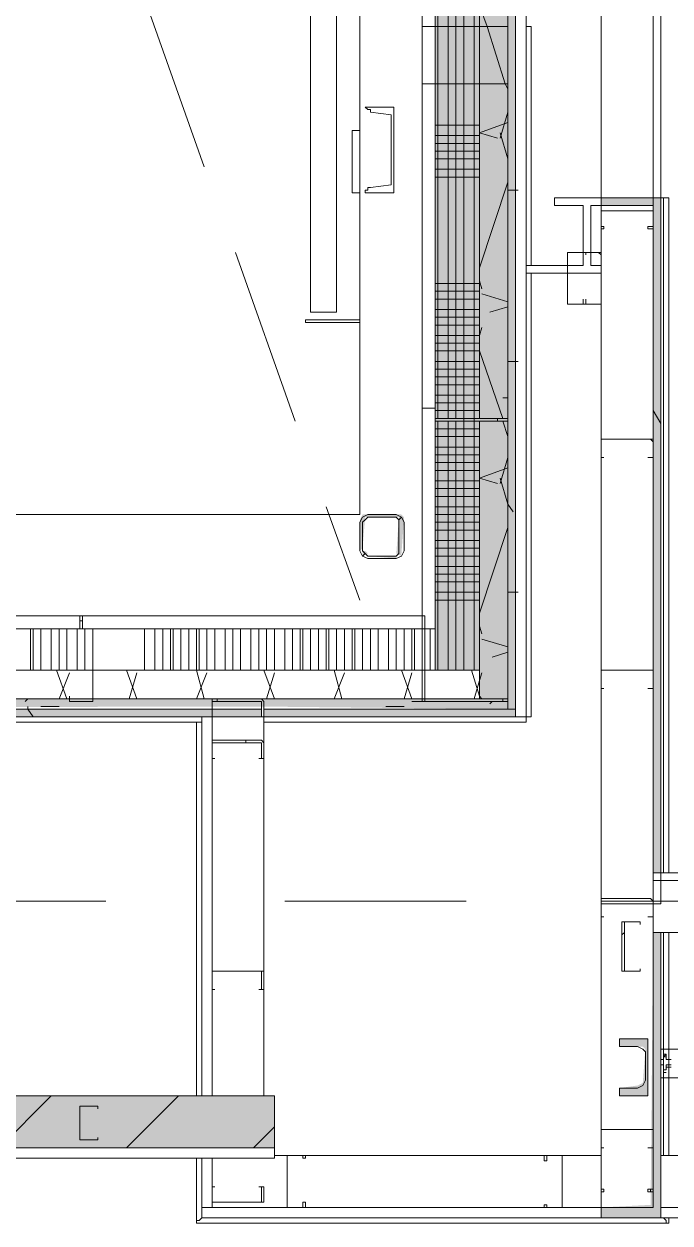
# Model space of a CAD drawing. Header units: metres. Extents: x -2 to 237, y -8 to 52.
# Drawn here: x 25.104 to 26.245, y 22.429 to 24.546 of the extents above; entities that cross this region are included whole.
import ezdxf

# ---------------------------------------------------------------- set-up
doc = ezdxf.new("R2010")
doc.units = ezdxf.units.M
doc.layers.add('PDF_Geometry', color=7, linetype='Continuous', lineweight=0, true_color=0xaaaaaa)
doc.layers.add('PDF_Solid Fills', color=7, linetype='Continuous', lineweight=0, true_color=0xffffff)

msp = doc.modelspace()

# ---------------------------------------------------------------- hatches: boundary and pattern name
at = {"layer": 'PDF_Solid Fills', "lineweight": 0, "transparency": 33554559}
for points in [[(25.9588, 32.0508), (25.9588, 23.3365), (25.9726, 23.3365), (25.9726, 32.0508)], [(25.9588, 32.0508), (25.9588, 23.3365), (25.9726, 23.3365), (25.9726, 32.0508)], [(26.1238, 24.2253), (26.2155, 24.2253), (26.2155, 23.0478), (26.2292, 23.0478), (26.2292, 24.2391), (26.1238, 24.2391)], [(23.3624, 23.3365), (25.4366, 23.341), (25.5282, 23.341), (25.9557, 23.3365), (25.9588, 23.3365), (25.9588, 23.3548), (23.3473, 23.3548), (23.3473, 23.3365)], [(26.1238, 22.4385), (26.2292, 22.4385), (26.2292, 22.9424), (26.2155, 22.9424), (26.2109, 22.4614), (26.1238, 22.4568)], [(26.1879, 22.6721), (26.1558, 22.6675), (26.1558, 22.6538), (26.2062, 22.6538), (26.2062, 22.7546), (26.1558, 22.7546), (26.1558, 22.7409), (26.1971, 22.7409), (26.2017, 22.7363), (26.1971, 22.6767)], [(21.9637, 22.6538), (21.9637, 22.5622), (25.5465, 22.5622), (25.5465, 22.6538)]]:
    msp.add_hatch(color=256, dxfattribs=at).paths.add_polyline_path(points)
h = msp.add_hatch(color=256, dxfattribs=at)
h.paths.add_polyline_path([(25.9588, 23.3548), (25.9588, 28.4908), (25.9085, 28.4908), (25.9085, 23.3548)])
h.paths.add_polyline_path([(25.9588, 30.3647), (25.9085, 30.3647), (25.9085, 28.4954), (25.9588, 28.4954)])
h.paths.add_polyline_path([(25.9588, 30.9786), (25.9588, 32.0004), (25.9085, 32.0004), (25.9085, 30.9786)])
h.paths.add_polyline_path([(25.9588, 30.9741), (25.9085, 30.9741), (25.9085, 30.3693), (25.9588, 30.3693)])
h = msp.add_hatch(color=256, dxfattribs=at)
h.paths.add_polyline_path([(25.9588, 23.3548), (25.9588, 28.4908), (25.9085, 28.4908), (25.9085, 23.3548)])
h.paths.add_polyline_path([(25.9588, 30.3647), (25.9085, 30.3647), (25.9085, 28.4954), (25.9588, 28.4954)])
h.paths.add_polyline_path([(25.9588, 30.9786), (25.9588, 32.0004), (25.9085, 32.0004), (25.9085, 30.9786)])
h.paths.add_polyline_path([(25.9588, 30.9741), (25.9085, 30.9741), (25.9085, 30.3693), (25.9588, 30.3693)])
h = msp.add_hatch(color=256, dxfattribs=at)
h.paths.add_polyline_path([(25.8306, 28.4954), (25.9085, 28.4954), (25.9085, 31.9224), (25.8306, 31.9224), (25.8306, 31.8996), (25.8352, 31.8996), (25.8306, 31.3085)])
h.paths.add_polyline_path([(25.8352, 27.0476), (25.8306, 25.9389), (25.8306, 23.4052), (25.9085, 23.4052), (25.9085, 28.4908), (25.8306, 28.4908), (25.8306, 27.0476)])
h = msp.add_hatch(color=256, dxfattribs=at)
h.paths.add_polyline_path([(25.9085, 28.4954), (25.9085, 31.9224), (25.8306, 31.9224), (25.8306, 28.4954)])
h.paths.add_polyline_path([(25.9085, 23.4052), (25.9085, 28.4908), (25.8306, 28.4908), (25.8306, 23.4052)])
h = msp.add_hatch(color=256, dxfattribs=at)
h.paths.add_polyline_path([(25.7023, 23.6159), (25.7023, 23.6068), (25.7115, 23.6114), (25.7069, 23.6159)])
h.paths.add_polyline_path([(25.7756, 23.6755), (25.771, 23.6801), (25.7023, 23.6801), (25.6977, 23.6709), (25.6977, 23.6159), (25.7023, 23.6205), (25.7069, 23.6755), (25.7665, 23.6755), (25.7619, 23.6114), (25.771, 23.6068), (25.771, 23.6114)])
h.paths.add_polyline_path([(25.7115, 23.6068), (25.7616, 23.6022), (25.7619, 23.6022), (25.7619, 23.6068)])
h = msp.add_hatch(color=256, dxfattribs=at)
h.paths.add_polyline_path([(25.5236, 23.3227), (25.5236, 23.3365), (23.329, 23.3365), (23.329, 23.3227)])
h.paths.add_polyline_path([(25.5282, 23.3365), (25.5282, 23.3227), (25.9726, 23.3227), (25.9726, 23.3365)])
h = msp.add_hatch(color=256, dxfattribs=at)
h.paths.add_polyline_path([(25.5236, 23.3227), (25.5236, 23.3365), (23.329, 23.3365), (23.329, 23.3227)])
h.paths.add_polyline_path([(25.5282, 23.3365), (25.5282, 23.3227), (25.9726, 23.3227), (25.9726, 23.3365)])

# ---------------------------------------------------------------- linework, layer by layer
at = {"layer": 'PDF_Geometry', "lineweight": 0}
for points in [[(26.1238, 24.1841), (26.1238, 22.9929), (26.1238, 22.9791), (26.1238, 22.4568), (26.1238, 22.4385), (26.2292, 22.4385), (26.2292, 22.9424), (27.0951, 22.9424), (27.0951, 23.0478), (26.2292, 23.0478), (26.2292, 24.2391), (26.2292, 31.4139), (26.2292, 32.289), (26.2292, 32.7334), (29.2897, 32.7334), (29.2897, 32.8433), (26.2155, 32.8433), (26.1238, 32.8433), (26.055, 32.8433), (26.055, 32.7334), (26.0917, 32.7334)], [(26.1238, 32.7334), (26.1238, 32.289), (26.1238, 31.4276), (26.1238, 31.4139), (26.1238, 24.2391), (26.1238, 24.2253), (26.1238, 24.2161)], [(26.1238, 24.2161), (26.1238, 24.2391), (26.2155, 24.2391), (26.2155, 31.4139), (26.1238, 31.4139), (26.0413, 31.4139), (26.0413, 31.4276), (26.0917, 31.4276), (26.0917, 31.5284), (25.991, 31.5284), (25.991, 31.5468), (25.991, 32.0828), (25.991, 31.5468), (26.1238, 31.5468), (26.1238, 31.5284), (26.1055, 31.5284), (26.1055, 31.4276), (26.1238, 31.4276), (26.1238, 31.4139)], [(25.1479, 32.0508), (25.7573, 32.0508), (25.9588, 32.0508), (25.9588, 32.0004), (25.9588, 31.8996), (25.9588, 31.391), (25.9588, 32.0508), (25.9726, 32.0508), (25.9726, 23.3365), (25.9588, 23.3365), (25.9588, 27.0476), (25.9588, 23.3548), (25.9085, 23.3548), (25.9085, 23.845)], [(23.3473, 23.3365), (23.3611, 23.3365), (25.4366, 23.3365), (25.5236, 23.3365), (25.4366, 23.3365), (23.3473, 23.3365), (23.3473, 23.3548), (23.3977, 23.3548), (24.0071, 23.3548), (24.6165, 23.3548), (25.2258, 23.3548), (25.8077, 23.3548), (25.8123, 23.3548), (25.9588, 23.3548), (25.9588, 23.3365), (25.5282, 23.3365), (25.8077, 23.3365), (25.9588, 23.3365), (25.9726, 23.3365), (25.9726, 31.8996)], [(25.991, 31.8996), (25.991, 23.3227), (25.991, 24.1062), (25.991, 23.3227), (25.9955, 23.3227), (26.0001, 23.3227), (25.9955, 23.3227), (26.0001, 23.3227), (25.9955, 23.3227), (25.991, 23.3227), (25.991, 24.1062), (25.991, 23.3227), (25.991, 24.1062), (25.991, 23.3227), (25.991, 23.3136), (25.5282, 23.3136), (25.991, 23.3136), (25.991, 23.3227), (25.606, 23.3227), (25.991, 23.3227), (25.991, 24.1062), (25.991, 23.3227), (25.9726, 23.3227), (25.8077, 23.3227)], [(25.8306, 28.39), (25.8306, 27.1484), (25.8306, 27.0476), (25.8306, 25.9389), (25.8306, 25.7785), (25.8306, 24.5414), (25.8306, 24.4406), (25.8306, 23.4785), (25.8123, 23.4785), (25.8077, 23.4785), (23.5123, 23.4785), (23.4894, 23.4785), (23.4894, 23.5014), (23.4894, 29.1552)], [(25.8077, 24.4636), (25.8077, 23.5014), (23.5123, 23.5014), (23.5123, 29.1047)], [(25.8306, 28.39), (25.8306, 27.1484), (25.8306, 27.0476), (25.8306, 25.9389), (25.8306, 25.7785), (25.8306, 24.5414), (25.8306, 24.4406), (25.8306, 23.4052), (25.9085, 23.4052), (25.9085, 23.845), (25.9085, 23.4052), (25.8306, 23.4052), (25.8123, 23.4052), (25.8077, 23.4052), (23.4114, 23.4052), (23.4114, 23.4556), (23.4114, 23.4785), (23.4114, 23.5014), (23.4114, 29.0819)], [(25.8077, 24.4636), (25.8077, 23.5014), (25.8077, 23.4785), (25.8123, 23.4785), (25.8306, 23.4785), (25.8306, 24.4406), (25.8306, 24.5414), (25.8306, 25.7785), (25.8306, 25.9389), (25.8306, 27.0476), (25.8306, 27.1484), (25.8306, 28.39)], [(25.9588, 27.0476), (25.9588, 23.3548), (25.9085, 23.3548), (25.8123, 23.3548), (25.8077, 23.3548), (25.2258, 23.3548), (24.6165, 23.3548)], [(25.9085, 26.5574), (25.9085, 26.0488), (25.9085, 25.9389), (25.9085, 25.7785), (25.9085, 25.0684), (25.9085, 24.5414), (25.9085, 24.4406), (25.9085, 23.8496)], [(25.8077, 25.7785), (25.8077, 24.5414)], [(25.8077, 25.7785), (25.8077, 24.5414)], [(25.6106, 24.5644), (25.6106, 24.8667), (25.6106, 24.0741)], [(25.6565, 24.0741), (25.6565, 24.5506), (25.6565, 24.8621), (25.6565, 24.0374), (25.6106, 24.0374), (25.6106, 24.8667), (25.6106, 24.5506)], [(25.3174, 24.5918), (25.4228, 24.294)], [(25.991, 24.1199), (25.991, 24.5414), (25.991, 24.1199)], [(25.991, 24.1199), (25.991, 24.5414), (25.991, 24.1199)], [(26.1238, 24.1062), (26.0642, 24.1062), (25.991, 24.1062), (25.991, 24.1199), (25.991, 24.5414), (25.991, 24.1199), (26.0642, 24.1199), (26.0917, 24.1199), (26.0917, 24.1428), (26.0917, 24.2253), (26.0413, 24.2253), (26.0413, 24.2391), (26.1238, 24.2391), (26.2155, 24.2391), (26.2155, 22.9929), (26.1238, 22.9929), (26.1238, 24.1841)], [(25.9588, 24.514), (25.9588, 24.514)], [(25.9588, 24.514), (25.9588, 24.4406)], [(25.9588, 24.514), (25.9588, 24.514)], [(25.9588, 24.4406), (25.9588, 24.514)], [(25.8077, 24.4636), (25.8077, 24.4636)], [(25.8077, 24.4636), (25.8077, 24.4406)], [(25.8077, 24.4636), (25.8077, 24.4636)], [(25.8077, 24.4406), (25.8077, 24.4636)], [(25.9588, 24.4406), (25.8077, 24.4406)], [(25.8077, 24.4406), (25.9588, 24.4406)], [(25.6977, 24.3582), (25.6977, 24.2482), (25.6977, 24.3582), (25.6931, 24.3582), (25.6839, 24.3582), (25.6839, 24.2482), (25.6931, 24.2482), (25.6977, 24.2482)], [(25.6977, 24.3399), (25.6977, 24.3444), (25.6977, 24.3399), (25.6977, 24.3078), (25.6977, 24.3032), (25.6977, 24.3078)], [(25.6977, 24.2895), (25.6977, 24.294), (25.6977, 24.2895), (25.6977, 24.2574), (25.6977, 24.2528), (25.6977, 24.2574)], [(26.1238, 22.4568), (26.055, 22.4568), (26.1238, 22.4568), (26.1238, 22.5485), (25.5465, 22.5485), (26.1238, 22.5485), (26.1238, 22.4385), (26.2155, 22.4385), (26.2292, 22.4385), (25.4182, 22.4385), (26.1238, 22.4385), (26.2155, 22.4385), (26.2292, 22.4385), (26.2292, 22.9424), (26.2292, 22.7363), (26.2292, 22.9424), (26.2155, 22.9424), (26.2155, 22.9791), (26.2155, 22.9929), (26.2155, 23.0341), (26.2155, 23.0478), (26.2292, 23.0478), (26.2292, 24.2391), (26.2155, 24.2391), (26.1238, 24.2391), (26.2155, 24.2391)], [(26.1238, 24.2391), (26.1238, 24.2391)], [(26.1238, 24.2391), (26.1238, 24.2391)], [(26.2292, 22.9929), (26.2292, 24.2391), (26.2292, 22.9929)], [(26.1238, 22.9929), (26.2155, 22.9929), (26.2155, 23.0341), (26.2155, 23.0478), (26.2155, 24.2253), (26.1238, 24.2253), (26.1055, 24.2253), (26.1055, 24.1428), (26.1055, 24.1199), (26.1238, 24.1199)], [(25.4778, 24.1428), (25.5832, 23.845)], [(26.0917, 24.1383), (26.0917, 24.1383)], [(25.6977, 24.0466), (25.6977, 24.0833), (25.6977, 24.0466)], [(25.6977, 24.0833), (25.6977, 24.0466)], [(25.6977, 24.0833), (25.6977, 24.0466)], [(26.0917, 24.0604), (26.0917, 24.0604)], [(25.9588, 23.8634), (25.9588, 23.8634)], [(25.9406, 23.845), (25.9406, 23.8496)], [(25.6381, 23.6939), (25.6977, 23.5289)], [(25.7665, 23.6709), (25.771, 23.6755)], [(25.7023, 23.6068), (25.7069, 23.6114)], [(25.1845, 23.5014), (25.1845, 23.5014)], [(25.1845, 23.5014), (25.1845, 23.5014)], [(25.1891, 23.5014), (25.1891, 23.5014)], [(25.2075, 23.5014), (25.2075, 23.5014)], [(25.2121, 23.5014), (25.2167, 23.5014)], [(25.2167, 23.5014), (25.2167, 23.5014)], [(25.2258, 23.5014), (25.2258, 23.5014)], [(25.2258, 23.5014), (25.2258, 23.5014)], [(25.7389, 23.5014), (25.7389, 23.5014)], [(25.1845, 23.4785), (25.1845, 23.4785)], [(25.1891, 23.4785), (25.1937, 23.4785)], [(25.2029, 23.4922), (25.2075, 23.4922)], [(25.2258, 23.4785), (25.2258, 23.4785)], [(25.2258, 23.4785), (25.2258, 23.4785)], [(25.1845, 23.3594), (25.1845, 23.3594)], [(25.2258, 23.3502), (25.2258, 23.3502)], [(25.2258, 23.3502), (25.2258, 23.3502)], [(25.7893, 23.3502), (25.7893, 23.3502)], [(25.9497, 23.3502), (25.9497, 23.3548)], [(25.9588, 23.3594), (25.9588, 23.3594)], [(25.5282, 23.3365), (25.9726, 23.3365), (25.9726, 23.3227), (25.5282, 23.3227), (25.4366, 23.3227), (23.329, 23.3227), (25.3908, 23.3227), (23.329, 23.3227), (23.3473, 23.3227), (23.3611, 23.3227), (25.4366, 23.3227), (25.5282, 23.3227), (25.8077, 23.3227), (25.9726, 23.3227)], [(23.329, 23.3365), (25.4366, 23.3365), (25.5236, 23.3365)], [(23.329, 23.3227), (25.4366, 23.3227), (25.5282, 23.3227), (25.991, 23.3227), (23.329, 23.3227)], [(25.4182, 22.6538), (25.4182, 23.3227), (25.4182, 22.6538)], [(25.4182, 22.6538), (25.4182, 23.3227), (25.4182, 22.6538)], [(25.4182, 23.3227), (25.4182, 22.6538), (25.4182, 23.3227), (25.4182, 22.6538), (25.4182, 23.3227), (25.5282, 23.3227), (25.5282, 22.6538), (25.5282, 23.3227)], [(25.4182, 22.6538), (25.4182, 23.3227), (25.4182, 22.6538)], [(25.4182, 22.6538), (25.4182, 23.3227), (25.4182, 22.6538)], [(25.9726, 23.3227), (25.9726, 23.3227)], [(26.2155, 23.0341), (26.2292, 23.0341), (27.0951, 23.0341)], [(25.2487, 22.9975), (23.9796, 22.9975)], [(25.8855, 22.9975), (25.5648, 22.9975)], [(27.4708, 22.9975), (26.2017, 22.9975)], [(26.2155, 22.4568), (26.2155, 22.9424), (26.2155, 22.9791)], [(26.2292, 22.9424), (26.2292, 22.9424)], [(26.2613, 22.7363), (26.2292, 22.7363), (26.2292, 22.718), (26.2337, 22.718), (26.2337, 22.7226), (26.2383, 22.7226), (26.2383, 22.718), (26.2475, 22.718)], [(26.2475, 22.718), (26.2383, 22.718), (26.2383, 22.7226), (26.2337, 22.7226), (26.2383, 22.7226), (26.2383, 22.7272), (26.2337, 22.7226), (26.2337, 22.7272), (26.2383, 22.7272), (26.2337, 22.7272), (26.2337, 22.7363), (26.2567, 22.7363)], [(26.2292, 22.7088), (26.2292, 22.718), (26.2292, 22.5485)], [(26.2475, 22.7088), (26.2383, 22.7088), (26.2383, 22.6996), (26.2337, 22.6996), (26.2337, 22.7042), (26.2337, 22.7088), (26.2292, 22.7088), (26.2292, 22.6859), (26.2613, 22.6859)], [(26.2567, 22.6859), (26.2337, 22.6859), (26.2337, 22.6905), (26.2337, 22.6951), (26.2383, 22.6951), (26.2337, 22.6951), (26.2337, 22.6996), (26.2383, 22.6996), (26.2337, 22.6996), (26.2383, 22.6996), (26.2383, 22.7042), (26.2475, 22.7042)], [(25.409, 22.5439), (25.409, 22.4293)], [(25.409, 22.5439), (25.409, 22.4293)], [(25.4182, 22.4385), (25.4182, 22.5439)], [(25.4182, 22.5439), (25.4182, 22.4385)], [(25.4182, 22.5439), (25.4182, 22.4385), (25.4182, 22.5439)], [(25.4182, 22.4385), (25.4182, 22.4385)], [(26.1238, 22.4385), (26.1238, 22.4385)], [(26.2292, 22.4568), (27.0951, 22.4568)], [(26.2337, 22.4385), (26.2383, 22.4339), (26.2383, 22.4293), (26.2429, 22.4293)], [(25.409, 22.4293), (26.2429, 22.4293)], [(25.409, 22.4293), (26.2429, 22.4293)]]:
    msp.add_lwpolyline(points, dxfattribs=at)
for points in [[(22.5135, 28.9994), (23.329, 28.9994), (23.329, 25.4624), (22.5227, 25.4624), (22.3394, 25.4624), (22.3394, 23.5014), (22.3394, 23.4464), (22.3394, 23.3548), (22.3394, 23.3227), (23.329, 23.3227), (25.8077, 23.3227), (25.991, 23.3227), (25.991, 31.8996), (25.991, 32.0828), (22.5135, 32.0828), (22.5135, 31.8996), (22.5135, 29.1826)], [(25.991, 23.3227), (25.991, 32.0645), (25.9726, 32.0645), (25.9726, 23.3227), (25.991, 23.3227), (25.991, 32.0782)], [(25.9085, 26.5574), (25.9085, 26.0488), (25.9085, 25.9389), (25.9085, 25.7785), (25.9085, 25.0684), (25.9085, 24.5414), (25.9085, 24.4406), (25.9085, 23.8496), (25.9085, 24.4406), (25.9085, 24.5414), (25.9085, 25.0684), (25.9085, 25.7785), (25.9085, 25.9389), (25.9085, 26.0488)], [(25.6977, 26.3787), (25.6977, 23.6801), (23.5077, 23.6801), (23.5077, 26.3787), (25.6977, 26.3787), (25.6977, 23.6801), (23.5077, 23.6801), (23.5077, 26.3787)], [(25.8077, 24.5414), (25.8077, 24.4636), (25.8077, 24.5414), (25.9588, 24.5414)], [(25.9588, 24.514), (25.9588, 24.5414)], [(25.9955, 24.5414), (26.0001, 24.5414), (25.9955, 24.5414), (25.991, 24.5414), (25.991, 24.1199), (25.991, 24.5414), (25.9955, 24.5414), (26.0001, 24.5414)], [(26.0001, 24.1199), (26.0001, 24.5414)], [(26.0001, 24.1199), (26.0001, 24.5414)], [(25.7069, 24.2482), (25.7069, 24.2528), (25.7115, 24.2528), (25.7115, 24.2574), (25.7161, 24.2574), (25.7527, 24.2619), (25.7527, 24.3857), (25.7161, 24.3902), (25.7161, 24.3948), (25.7115, 24.3948), (25.7069, 24.3994), (25.7573, 24.3994), (25.7573, 24.2482)], [(26.2292, 24.2391), (26.2155, 24.2391), (26.2155, 22.9929), (26.2292, 22.9929)], [(26.2292, 23.0478), (26.2292, 24.2391), (26.2292, 23.0478), (26.2292, 24.2391), (26.2292, 23.0478), (26.2292, 23.0341)], [(26.2337, 24.2391), (26.2337, 23.0478), (26.2337, 24.2391), (26.2337, 23.0478), (26.2337, 24.2391), (26.2383, 24.2391), (26.2429, 24.2391), (26.2383, 24.2391), (26.2337, 24.2391), (26.2292, 24.2391), (26.2337, 24.2391), (26.2383, 24.2391), (26.2429, 24.2391), (26.2383, 24.2391)], [(26.2429, 24.2391), (26.2429, 23.0478)], [(26.2429, 24.2391), (26.2429, 23.0478)], [(26.2155, 24.1841), (26.2155, 24.2161), (26.2109, 24.2161), (26.1238, 24.2161), (26.1238, 24.1841), (26.1284, 24.1841), (26.1284, 24.1887), (26.1238, 24.1887), (26.1238, 24.2161), (26.2109, 24.2161), (26.2155, 24.2161), (26.2155, 24.1887), (26.2063, 24.1887), (26.2063, 24.1841)], [(26.0963, 24.1428), (26.0642, 24.1428), (26.0642, 24.1383), (26.0642, 24.0512), (26.0963, 24.0512), (26.0963, 24.0604), (26.0963, 24.0512), (26.0642, 24.0512), (26.0642, 24.1383), (26.0642, 24.1428), (26.0963, 24.1428), (26.0963, 24.1383)], [(26.0917, 24.1383), (26.0917, 24.1428)], [(26.1192, 24.1428), (26.1238, 24.1428), (26.1238, 24.1383), (26.1238, 24.0512), (26.1192, 24.0512), (26.0917, 24.0512), (26.0917, 24.0604), (26.0917, 24.0512), (26.1192, 24.0512), (26.1238, 24.0512), (26.1238, 24.1383), (26.1192, 24.1428), (26.0917, 24.1428)], [(25.6014, 24.0192), (25.6977, 24.0192), (25.6977, 24.0925), (25.6977, 24.0237), (25.6014, 24.0237)], [(26.0001, 23.3227), (26.0001, 24.1062)], [(26.0001, 23.3227), (26.0001, 24.1062)], [(25.6977, 24.0833), (25.6977, 24.0466)], [(25.6977, 24.0466), (25.6977, 24.0833)], [(25.8306, 23.8863), (25.8306, 23.8679), (25.8077, 23.8679), (25.8077, 23.8496), (25.8077, 23.8863), (25.8077, 23.8817), (25.8077, 23.8863), (25.8077, 23.8496), (25.8077, 23.845), (25.8077, 23.8496), (25.8077, 23.8679), (25.8123, 23.8679), (25.8306, 23.8679), (25.8306, 23.8496), (25.8306, 23.845), (25.8352, 23.845), (25.9588, 23.845), (25.9588, 23.8496), (25.9588, 23.8863), (25.9497, 23.8863), (25.9588, 23.8863), (25.9588, 23.8496), (25.8352, 23.8496), (25.8306, 23.8496)], [(26.2155, 23.7809), (26.2155, 23.8084), (26.2155, 23.813), (26.2109, 23.813), (26.1238, 23.813), (26.1238, 23.8084), (26.1238, 23.7809), (26.1284, 23.7809), (26.1238, 23.7809), (26.1238, 23.8084), (26.1238, 23.813), (26.2109, 23.813), (26.2155, 23.8084), (26.2155, 23.7809), (26.2063, 23.7809)], [(25.6977, 23.6159), (25.7023, 23.6068), (25.7115, 23.6022), (25.7619, 23.6022), (25.771, 23.6068), (25.7756, 23.6159), (25.7756, 23.6663), (25.771, 23.6755), (25.7619, 23.6801), (25.7115, 23.6801), (25.7023, 23.6755), (25.6977, 23.6663)], [(25.7619, 23.6068), (25.7115, 23.6068), (25.7069, 23.6114), (25.7023, 23.6159), (25.7023, 23.6663), (25.7069, 23.6709), (25.7115, 23.6755), (25.7619, 23.6755), (25.7665, 23.6709), (25.7665, 23.6663), (25.7665, 23.6159), (25.7665, 23.6114)], [(22.3348, 23.3136), (22.3348, 23.3227), (22.3348, 23.3136), (23.329, 23.3136), (25.4182, 23.3136), (23.329, 23.3136), (22.3348, 23.3136), (22.3394, 23.3227), (23.329, 23.3227), (22.3394, 23.3227), (22.3394, 23.3365), (22.3394, 23.3548), (22.3394, 23.4464), (22.3394, 23.5014), (22.3394, 23.4464), (22.3394, 23.3548), (22.3394, 23.3365), (22.3394, 23.3227)], [(25.8077, 23.4785), (25.8077, 23.5014), (23.5123, 23.5014), (23.4894, 23.5014), (23.4894, 23.4785), (23.5123, 23.4785)], [(25.2029, 23.4785), (25.2029, 23.5014), (25.2075, 23.5014), (25.2258, 23.5014), (25.1845, 23.5014), (25.1891, 23.5014), (25.1845, 23.5014), (25.2258, 23.5014), (25.2075, 23.5014), (25.2075, 23.4785), (25.2258, 23.4785), (25.2258, 23.3502), (25.1845, 23.3502), (25.1845, 23.3548), (25.1845, 23.3594), (25.1845, 23.3548), (25.1845, 23.3502), (25.2258, 23.3502), (25.2258, 23.4785), (25.1845, 23.4785)], [(25.8123, 23.5014), (25.7389, 23.5014), (25.8123, 23.5014), (25.8123, 23.3502)], [(23.4114, 23.4052), (25.8077, 23.4052), (25.8123, 23.4052), (25.8306, 23.4052), (25.8306, 23.4785), (25.8123, 23.4785), (23.5123, 23.4785), (23.4114, 23.4785), (23.4114, 23.4556)], [(25.9588, 23.3502), (25.9588, 23.3777), (25.9588, 23.3548), (25.8077, 23.3548), (25.8077, 23.4281), (25.8077, 23.3502)], [(25.9085, 23.4052), (25.8123, 23.4052), (25.8077, 23.4052), (23.3611, 23.4052), (23.3611, 23.3548), (23.3977, 23.3548), (24.0071, 23.3548), (24.6165, 23.3548), (25.2258, 23.3548), (25.8077, 23.3548), (25.8123, 23.3548), (25.9085, 23.3548)], [(26.2155, 23.3732), (26.2155, 23.4052), (26.2109, 23.4052), (26.1238, 23.4052), (26.1238, 23.3732), (26.1284, 23.3732), (26.1238, 23.3732), (26.1238, 23.4052), (26.2109, 23.4052), (26.2155, 23.4052), (26.2155, 23.3732), (26.2063, 23.3732)], [(25.5282, 23.3227), (25.5282, 23.3502), (25.5236, 23.3548), (25.4366, 23.3548), (25.4366, 23.3502), (25.4366, 23.3227), (25.4412, 23.3227), (25.4366, 23.3227), (25.4366, 23.3502), (25.5236, 23.3502), (25.5236, 23.3227), (25.519, 23.3227)], [(25.7893, 23.3502), (25.8123, 23.3502)], [(25.409, 22.6538), (25.409, 23.3136)], [(25.409, 22.6538), (25.409, 23.3136)], [(25.4366, 23.3227), (25.4366, 22.6538)], [(25.5282, 23.2494), (25.5282, 23.277), (25.5236, 23.2815), (25.4366, 23.2815), (25.4366, 23.277), (25.4366, 23.2494), (25.4412, 23.2494), (25.4366, 23.2494), (25.4366, 23.277), (25.5236, 23.277), (25.5236, 23.2494), (25.519, 23.2494)], [(26.2155, 22.97), (26.2155, 22.9975), (26.2109, 23.0021), (26.1238, 23.0021), (26.1238, 22.9975), (26.1238, 22.97), (26.1284, 22.97), (26.1238, 22.97), (26.1238, 22.9975), (26.2109, 22.9975), (26.2155, 22.9975), (26.2155, 22.97), (26.2063, 22.97)], [(26.1925, 22.9608), (26.165, 22.9608), (26.1604, 22.9608), (26.1604, 22.8738), (26.165, 22.8738), (26.1925, 22.8738), (26.1925, 22.8783), (26.1925, 22.8738), (26.165, 22.8738), (26.165, 22.9608), (26.1925, 22.9608), (26.1925, 22.9562)], [(26.2337, 22.9424), (26.2337, 22.5485), (26.2337, 22.6859), (26.2337, 22.7363)], [(26.2429, 22.9424), (26.2429, 22.7363), (26.2429, 22.6859), (26.2429, 22.5485), (26.2429, 22.6859), (26.2429, 22.7363)], [(25.5282, 22.8416), (25.5282, 22.8738), (25.5236, 22.8738), (25.4366, 22.8738), (25.4366, 22.8416), (25.4412, 22.8416), (25.4366, 22.8416), (25.4366, 22.8738), (25.5236, 22.8738), (25.5236, 22.8416), (25.519, 22.8416)], [(26.2063, 22.7546), (26.1558, 22.7546), (26.1558, 22.7409), (26.1879, 22.7409), (26.1971, 22.7363), (26.2017, 22.7317), (26.2017, 22.6813), (26.1971, 22.6721), (26.1879, 22.6675), (26.1558, 22.6675), (26.1558, 22.6538), (26.2063, 22.6538)], [(21.9637, 22.5439), (25.5465, 22.5439), (25.5465, 22.6538), (21.9637, 22.6538), (21.9637, 22.6355), (21.9637, 22.5759)], [(25.2349, 22.6355), (25.2029, 22.6355), (25.2029, 22.5759), (25.2349, 22.5759), (25.2349, 22.5805), (25.2349, 22.5759), (25.2029, 22.5759), (25.2029, 22.6355), (25.2349, 22.6355), (25.2349, 22.6309)], [(26.2155, 22.5622), (26.2155, 22.5943), (26.2109, 22.5943), (26.1238, 22.5943), (26.1238, 22.5622), (26.1284, 22.5622), (26.1238, 22.5622), (26.1238, 22.5943), (26.2109, 22.5943), (26.2155, 22.5943), (26.2155, 22.5622), (26.2063, 22.5622)], [(21.9637, 22.5622), (25.5465, 22.5622)], [(26.2429, 22.4385), (26.2429, 22.4293), (26.2383, 22.4293), (26.2383, 22.4339), (26.2337, 22.4385), (25.4182, 22.4385), (26.2292, 22.4385), (26.2155, 22.4385), (26.2292, 22.4385), (25.4182, 22.4385), (26.2337, 22.4385), (26.2383, 22.4339), (26.2383, 22.4293), (26.2429, 22.4293), (25.409, 22.4293), (25.409, 22.4339), (25.4136, 22.4339), (25.4182, 22.4385), (26.1238, 22.4385), (25.4182, 22.4385), (25.4182, 22.4568), (26.0368, 22.4568), (25.4366, 22.4568), (25.4182, 22.4568), (25.4182, 22.5439), (25.4182, 22.4385), (25.4136, 22.4339), (25.409, 22.4339), (25.409, 22.4293), (25.409, 22.5439), (25.409, 22.4293), (25.409, 22.4339), (25.4136, 22.4339), (25.4182, 22.4385), (25.4182, 22.5439), (25.4182, 22.4385), (25.4136, 22.4339), (25.409, 22.4339), (25.409, 22.4293), (26.2429, 22.4293)], [(25.4182, 22.5439), (25.4182, 22.4385)], [(25.4182, 22.4385), (25.4182, 22.5439)], [(25.4366, 22.4568), (25.4366, 22.5439)], [(25.6014, 22.5485), (25.5694, 22.5485), (25.5694, 22.4568), (25.6014, 22.4568), (25.6014, 22.466), (25.5969, 22.466), (25.5969, 22.4568), (25.5694, 22.4568), (25.5694, 22.5485), (25.5969, 22.5485), (25.5969, 22.5439), (25.6014, 22.5439)], [(26.023, 22.4568), (26.055, 22.4568), (26.055, 22.5485), (26.023, 22.5485), (26.023, 22.5393), (26.0276, 22.5393), (26.0276, 22.5485), (26.055, 22.5485), (26.055, 22.4568), (26.0276, 22.4568), (26.0276, 22.4614), (26.023, 22.4614)], [(27.0951, 22.5485), (26.2292, 22.5485), (26.2292, 22.4385), (27.0951, 22.4385)], [(25.4366, 22.4934), (25.4366, 22.466), (25.5236, 22.466), (25.5282, 22.466), (25.5282, 22.4934), (25.519, 22.4934), (25.5236, 22.4934), (25.5236, 22.466), (25.4366, 22.466), (25.4366, 22.4934), (25.4412, 22.4934)], [(26.1238, 22.4889), (26.1238, 22.4568), (26.2109, 22.4568), (26.2155, 22.4568), (26.2155, 22.4889), (26.2063, 22.4889), (26.2063, 22.4843), (26.2155, 22.4843), (26.2155, 22.4568), (26.2109, 22.4568), (26.1238, 22.4568), (26.1238, 22.4843), (26.1284, 22.4843), (26.1284, 22.4889)], [(26.2337, 22.4385), (25.4182, 22.4385), (26.2292, 22.4385), (25.4182, 22.4385)]]:
    msp.add_lwpolyline(points, close=True, dxfattribs=at)
at = {"layer": 'PDF_Geometry', "color": 254, "lineweight": 0, "true_color": 0xeaeaea}
for points in [[(25.8993, 23.4052), (25.8993, 24.4406), (25.8993, 24.5414), (25.8993, 25.7785), (25.8993, 25.9389), (25.8993, 27.0476), (25.8993, 27.1484), (25.8993, 28.39), (25.8993, 28.4908)], [(25.8352, 23.8496), (25.8352, 24.4406), (25.8352, 24.5414), (25.8352, 25.0684), (25.8352, 25.7785), (25.8352, 25.9389), (25.8352, 26.0488), (25.8352, 26.5574)], [(25.8535, 23.8496), (25.8535, 24.4406), (25.8535, 24.5414), (25.8535, 25.0684), (25.8535, 25.7785), (25.8535, 25.9389), (25.8535, 26.0488), (25.8535, 26.5574)], [(25.8672, 23.8496), (25.8672, 24.4406), (25.8672, 24.5414), (25.8672, 25.0684), (25.8672, 25.7785), (25.8672, 25.9389), (25.8672, 26.0488), (25.8672, 26.5574)], [(25.8809, 23.4052), (25.8809, 23.845), (25.8809, 25.0684), (25.8809, 26.0488), (25.8809, 26.5574)], [(25.9085, 24.3674), (25.8306, 24.3674)], [(25.9085, 24.349), (25.8306, 24.349)], [(25.9085, 24.3353), (25.8306, 24.3353)], [(25.9085, 24.3215), (25.8306, 24.3215)], [(25.9085, 24.3078), (25.8306, 24.3078)], [(25.9085, 24.2895), (25.8306, 24.2895)], [(25.9085, 24.2757), (25.8306, 24.2757)], [(25.9085, 24.0879), (25.8306, 24.0879)], [(25.9085, 24.0741), (25.8306, 24.0741)], [(25.9085, 24.0604), (25.8306, 24.0604)], [(25.9085, 24.042), (25.8306, 24.042)], [(25.9085, 24.0283), (25.8306, 24.0283)], [(25.9085, 24.0146), (25.8306, 24.0146)], [(25.9085, 23.9962), (25.8306, 23.9962)], [(25.9085, 23.9825), (25.8306, 23.9825)], [(25.9085, 23.9688), (25.8306, 23.9688)], [(25.9085, 23.9504), (25.8306, 23.9504)], [(25.9085, 23.9366), (25.8306, 23.9366)], [(25.9085, 23.923), (25.8306, 23.923)], [(25.9085, 23.9092), (25.8306, 23.9092)], [(25.9085, 23.8908), (25.8306, 23.8908)], [(25.9085, 23.8771), (25.8306, 23.8771)], [(25.9085, 23.8634), (25.8306, 23.8634)], [(25.8352, 23.4052), (25.8352, 23.845)], [(25.8535, 23.4052), (25.8535, 23.845)], [(25.8672, 23.4052), (25.8672, 23.845)], [(25.9085, 23.8313), (25.8306, 23.8313)], [(25.9085, 23.8176), (25.8306, 23.8176)], [(25.9085, 23.7855), (25.8306, 23.7855)], [(25.9085, 23.7717), (25.8306, 23.7717)], [(25.9085, 23.758), (25.8306, 23.758)], [(25.9085, 23.7397), (25.8306, 23.7397)], [(25.9085, 23.7259), (25.8306, 23.7259)], [(25.9085, 23.7121), (25.8306, 23.7121)], [(25.9085, 23.6939), (25.8306, 23.6939)], [(25.9085, 23.6801), (25.8306, 23.6801)], [(25.9085, 23.6663), (25.8306, 23.6663)], [(25.9085, 23.6526), (25.8306, 23.6526)], [(25.9085, 23.6343), (25.8306, 23.6343)], [(25.9085, 23.6205), (25.8306, 23.6205)], [(25.9085, 23.6068), (25.8306, 23.6068)], [(25.9085, 23.5885), (25.8306, 23.5885)], [(25.9085, 23.5747), (25.8306, 23.5747)], [(25.9085, 23.561), (25.8306, 23.561)], [(25.9085, 23.5427), (25.8306, 23.5427)], [(25.9085, 23.5289), (25.8306, 23.5289)], [(25.1159, 23.4052), (25.1159, 23.4785)], [(25.1204, 23.4052), (25.1204, 23.4785)], [(25.1525, 23.4052), (25.1525, 23.4785)], [(25.1663, 23.4052), (25.1663, 23.4785)], [(25.18, 23.4052), (25.18, 23.4785)], [(25.1983, 23.4052), (25.1983, 23.4785)], [(25.2121, 23.4052), (25.2121, 23.4785)], [(25.3174, 23.4052), (25.3174, 23.4785)], [(25.3357, 23.4052), (25.3357, 23.4785)], [(25.3495, 23.4052), (25.3495, 23.4785)], [(25.3632, 23.4052), (25.3632, 23.4785)], [(25.3678, 23.4052), (25.3678, 23.4785)], [(25.409, 23.4052), (25.409, 23.4785)], [(25.4136, 23.4052), (25.4136, 23.4785)], [(25.4274, 23.4052), (25.4274, 23.4785)], [(25.4412, 23.4052), (25.4412, 23.4785)], [(25.4594, 23.4052), (25.4594, 23.4785)], [(25.4732, 23.4052), (25.4732, 23.4785)], [(25.487, 23.4052), (25.487, 23.4785)], [(25.5052, 23.4052), (25.5052, 23.4785)], [(25.519, 23.4052), (25.519, 23.4785)], [(25.5328, 23.4052), (25.5328, 23.4785)], [(25.5465, 23.4052), (25.5465, 23.4785)], [(25.5923, 23.4052), (25.5923, 23.4785)], [(25.5969, 23.4052), (25.5969, 23.4785)], [(25.6427, 23.4052), (25.6427, 23.4785)], [(25.6839, 23.4052), (25.6839, 23.4785)], [(25.6885, 23.4052), (25.6885, 23.4785)], [(25.7893, 23.4052), (25.7893, 23.4785)], [(25.7939, 23.4052), (25.7939, 23.4785)], [(25.8077, 23.4281), (25.8077, 23.4785), (25.8077, 23.4052)]]:
    msp.add_lwpolyline(points, dxfattribs=at)
at = {"layer": 'PDF_Geometry', "color": 254, "lineweight": 0, "true_color": 0xdddddd}
for points in [[(25.9085, 24.5781), (25.9222, 24.5414), (25.9543, 24.4406), (25.9588, 24.4315), (25.9543, 24.4406), (25.9222, 24.5414)], [(25.9588, 24.3902), (25.9451, 24.3444)], [(25.9588, 24.372), (25.9085, 24.3536), (25.9406, 24.3444), (25.9085, 24.3536)], [(25.9451, 24.3536), (25.9588, 24.3078)], [(25.9588, 24.2665), (25.9085, 24.1154)], [(25.9085, 24.0925), (25.913, 24.0787)], [(25.913, 24.0695), (25.9588, 24.0558)], [(25.9588, 24.0466), (25.9268, 24.0374)], [(25.913, 24.01), (25.9085, 23.9962)], [(25.9085, 23.9688), (25.9497, 23.8496)], [(25.9497, 23.845), (25.9588, 23.8176)], [(25.9588, 23.7809), (25.9451, 23.7351)], [(25.9588, 23.7625), (25.9085, 23.7443), (25.9406, 23.7351), (25.9085, 23.7443)], [(25.9451, 23.7443), (25.9588, 23.6984)], [(25.9588, 23.6572), (25.9085, 23.506)], [(25.9085, 23.4831), (25.913, 23.4694)], [(25.913, 23.4602), (25.9588, 23.4464)], [(25.9588, 23.4372), (25.9314, 23.4281)], [(25.1617, 23.4052), (25.18, 23.3548)], [(25.1845, 23.4006), (25.1663, 23.3548)], [(25.2854, 23.4052), (25.3037, 23.3548)], [(25.3037, 23.4006), (25.2899, 23.3548)], [(25.409, 23.4052), (25.4228, 23.3548)], [(25.4274, 23.4006), (25.409, 23.3548)], [(25.5282, 23.4052), (25.5465, 23.3548)], [(25.5465, 23.4006), (25.5328, 23.3548)], [(25.6519, 23.4052), (25.6657, 23.3548)], [(25.6702, 23.4006), (25.6519, 23.3548)], [(25.771, 23.4052), (25.7893, 23.3548)], [(25.7893, 23.4006), (25.7756, 23.3548)], [(25.9085, 23.3594), (25.913, 23.3548), (25.9085, 23.3594), (25.8947, 23.4052)], [(25.913, 23.4006), (25.9085, 23.3869), (25.8993, 23.3548), (25.9085, 23.3869)]]:
    msp.add_lwpolyline(points, close=True, dxfattribs=at)
at = {"layer": 'PDF_Geometry', "color": 254, "lineweight": 0, "true_color": 0xeaeaea}
for points in [[(25.9772, 24.2528), (25.9726, 24.2528), (25.9588, 24.2528), (25.9726, 24.2528)], [(25.9772, 23.9504), (25.9726, 23.9504), (25.9588, 23.9504), (25.9726, 23.9504)], [(25.8306, 23.7992), (25.9085, 23.7992)], [(25.9588, 23.6984), (25.968, 23.6847)], [(25.9772, 23.5427), (25.9726, 23.5427), (25.9588, 23.5427), (25.9726, 23.5427)], [(25.1342, 23.4785), (25.1342, 23.4052)], [(25.3816, 23.4785), (25.3816, 23.4052)], [(25.3953, 23.4785), (25.3953, 23.4052)], [(25.5648, 23.4785), (25.5648, 23.4052)], [(25.5786, 23.4785), (25.5786, 23.4052)], [(25.6106, 23.4785), (25.6106, 23.4052)], [(25.6244, 23.4785), (25.6244, 23.4052)], [(25.6381, 23.4785), (25.6381, 23.4052)], [(25.6565, 23.4785), (25.6565, 23.4052)], [(25.6702, 23.4785), (25.6702, 23.4052)], [(25.7023, 23.4785), (25.7023, 23.4052)], [(25.7161, 23.4785), (25.7161, 23.4052)], [(25.7298, 23.4785), (25.7298, 23.4052)], [(25.7481, 23.4785), (25.7481, 23.4052)], [(25.7619, 23.4785), (25.7619, 23.4052)], [(25.7756, 23.4785), (25.7756, 23.4052)], [(25.8214, 23.4785), (25.8214, 23.4052)], [(25.1067, 23.3502), (25.1113, 23.3548)], [(25.9268, 23.3456), (25.9314, 23.3502)], [(25.1113, 23.3365), (25.1204, 23.3227), (25.1113, 23.3365), (25.1113, 23.341)], [(25.1663, 23.341), (25.1342, 23.341)], [(25.7756, 23.341), (25.7435, 23.341)]]:
    msp.add_lwpolyline(points, close=True, dxfattribs=at)
at = {"layer": 'PDF_Geometry', "color": 7, "lineweight": 0, "true_color": 0xffffff}
for points in [[(26.2155, 23.8634), (26.2292, 23.8405)], [(26.2292, 23.0524), (26.2292, 23.057)]]:
    msp.add_lwpolyline(points, close=True, dxfattribs=at)
at = {"layer": 'PDF_Geometry', "color": 254, "lineweight": 0, "true_color": 0xd2d2d2}
for points in [[(26.1238, 23.4052), (26.1238, 23.4052)], [(25.4457, 23.3502), (25.4457, 23.3548)], [(25.4366, 23.341), (25.4366, 23.341)], [(25.4961, 23.277), (25.4961, 23.2815)], [(26.2155, 22.9929), (26.2155, 22.9929)], [(26.1833, 22.9608), (26.1833, 22.9608)], [(26.1604, 22.9378), (26.165, 22.9424)], [(25.4686, 22.8738), (25.4732, 22.8738)], [(25.4412, 22.8416), (25.4412, 22.8416)], [(25.2349, 22.6355), (25.2349, 22.6355)], [(25.2029, 22.6034), (25.2029, 22.608)], [(26.1971, 22.5943), (26.1971, 22.5943)], [(26.2109, 22.4843), (26.2109, 22.4889)], [(25.5694, 22.466), (25.5694, 22.4705)], [(26.1788, 22.4568), (26.1833, 22.4568)]]:
    msp.add_lwpolyline(points, dxfattribs=at)
at = {"layer": 'PDF_Geometry', "color": 254, "lineweight": 0, "true_color": 0xd4d4d4}
for points in [[(25.0608, 22.5622), (25.1525, 22.6538)], [(25.2854, 22.5622), (25.377, 22.6538)], [(25.5098, 22.5622), (25.5465, 22.5989)]]:
    msp.add_lwpolyline(points, dxfattribs=at)
at = {"layer": 'PDF_Geometry', "color": 7, "lineweight": 0, "true_color": 0xffffff}
for points in [[(25.2075, 22.5622), (25.2075, 22.5622)], [(25.4412, 22.5622), (25.4412, 22.5622)]]:
    msp.add_lwpolyline(points, dxfattribs=at)

doc.saveas('drawing.dxf')
